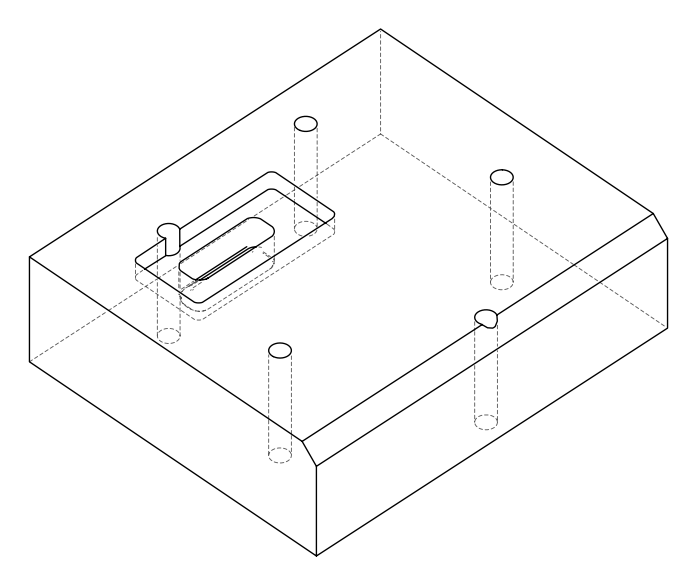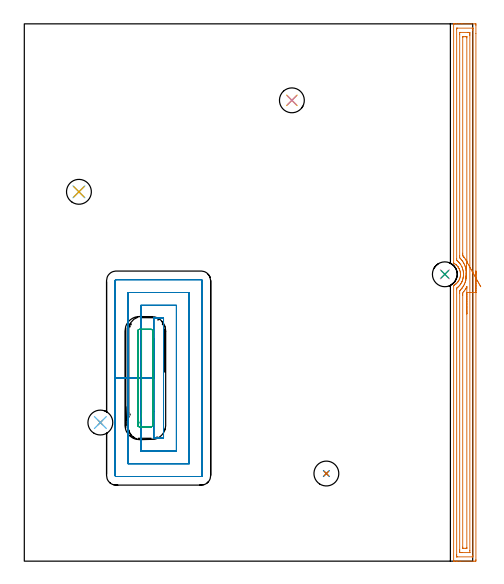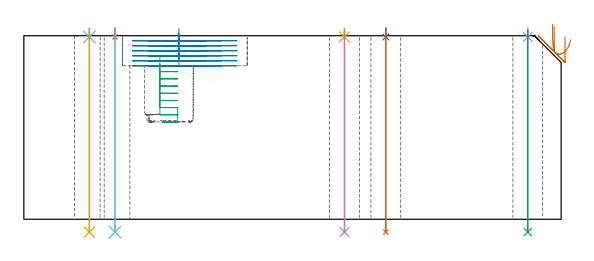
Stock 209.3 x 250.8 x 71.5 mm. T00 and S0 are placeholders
(PLAN: 13 operations, 4 tool changes, 22.4 min)
(1 AREA_MILL | FG_CHAMFER_SURFACE | UGT0205_001 | 8.35 min | 13567 mm3)
(2 MILL_RECTANGULAR_POCKET | POCKET_RECTANGULAR_STRAIGHT | NXT0201_009 | Follow Part, ap 2, ae 75% | 9.96 min | 56614 mm3)
(3 MILL_RECTANGULAR_POCKET_1 | POCKET_RECTANGULAR_STRAIGHT_1 | UGT0201_092 | Follow Part, ap 3, ae 75% | 2.41 min | 22715 mm3)
(4 SPOT_DRILL | STEP1HOLE | NXT0321_9005460120000 | 0.03 min | 2 mm3)
(5 SPOT_DRILL_1 | STEP1HOLE_1 | NXT0321_9005460120000 | 0.03 min | 1 mm3)
(6 SPOT_DRILL_2 | STEP1HOLE_2 | NXT0321_9005460120000 | 0.03 min | 6 mm3)
(7 SPOT_DRILL_3 | STEP1HOLE_3 | NXT0321_9005460120000 | 0.03 min | 4 mm3)
(8 SPOT_DRILL_4 | STEP1HOLE_4 | NXT0321_9005460120000 | 0.03 min | 2 mm3)
(9 DRILL_THROUGH_HOLE_INTO_CENTER | STEP1HOLE | UGT0301_226 | 0.32 min | 7505 mm3)
(10 DRILL_THROUGH_HOLE_INTO_CENTER_1 | STEP1HOLE_1 | UGT0301_226 | 0.32 min | 7549 mm3)
(11 DRILL_THROUGH_HOLE_INTO_CENTER_2 | STEP1HOLE_2 | UGT0301_226 | 0.32 min | 7541 mm3)
(12 DRILL_THROUGH_HOLE_INTO_CENTER_3 | STEP1HOLE_3 | UGT0301_226 | 0.32 min | 7300 mm3)
(13 DRILL_THROUGH_HOLE_INTO_CENTER_4 | STEP1HOLE_4 | UGT0301_226 | 0.32 min | 7544 mm3)
(TOOL UGT0205_001 | Chamfer Mill 20 x 3 x 45 deg. | D20 FL50 Z2)
(TOOL NXT0201_009 | ENDMILL 8mm [2P460-0800-NA 1630] | D8 FL26 Z6)
(TOOL UGT0201_092 | End mill 12 mm | D12 R1 FL26 Z4)
(TOOL NXT0321_9005460120000 | NC Spot Drill, 142deg, 12mm, Carbide, Uncoated | D12 PA142 FL30 Z2)
(TOOL UGT0301_226 | Twist Drill 11.6 mm | D11.6 PA118 FL90 Z2)
(OP 1 AREA_MILL)
G17 G21 G94 G90
T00 M6
G54
G17 G0 G90 X210.8 Y135.4 S1061 M3
G43 Z81.5 H0
Z71.1
G94 G1 Y135.362 Z70.229 F250.
Y135.248 Z69.364
Y135.059 Z68.512
Y134.797 Z67.68
Y134.463 Z66.874
Y134.06 Z66.1
Y133.591 Z65.364
Y133.06 Z64.672
Y132.471 Z64.029
Y131.828 Z63.44
Y131.136 Z62.909
Y130.4 Z62.44
Y129.626 Z62.037
Y128.82 Z61.703
Y127.988 Z61.441
Y127.136 Z61.252
Y126.272 Z61.138
Y125.4 Z61.1
X210.799 Y0.633 Z61.101
X210.796 Y0.248 Z61.102
X210.793 Y0.01 Z61.105
X210.42 Y0.005 Z61.478
X209.8 Y0. Z62.098
X203.409 Z68.486
X202.02 Z69.877
X201.656 Z70.239
X200.715 Z71.185
X200.557 Y0.001 Z71.335
X200.518 Y0.002 Z71.374
X200.403 Y0.01 Z71.488
X200.4 Y0.185 Z71.5
Y128.53
X200.403 Y128.708 Z71.489
X200.495 Y128.767 Z71.401
X200.521 Y128.783 Z71.374
X200.713 Y128.899 Z71.186
X200.98 Y129.062 Z70.919
X201.417 Y129.371 Z70.482
X201.483 Y129.422 Z70.417
X201.656 Y129.577 Z70.24
X201.703 Y129.618 Z70.194
X201.913 Y129.825 Z69.985
X202.091 Y130.018 Z69.809
X202.31 Y130.26 Z69.587
X202.354 Y130.315 Z69.542
X202.66 Y130.754 Z69.239
X202.774 Y130.945 Z69.126
X202.929 Y131.209 Z68.968
X203.049 Y131.451 Z68.85
X203.075 Y131.505 Z68.824
X203.205 Y131.807 Z68.693
X203.305 Y132.103 Z68.591
X203.431 Y132.555 Z68.466
X203.519 Y132.997 Z68.38
X203.574 Y133.443 Z68.322
X203.589 Y133.666 Z68.305
X203.591 Y133.781 Z68.298
X203.598 Y133.897 Z68.3
X203.589 Y134.115 Z68.303
X203.576 Y134.338 Z68.321
X203.529 Y134.722 Z68.37
X203.522 Y134.784 Z68.377
X203.434 Y135.234 Z68.462
X203.308 Y135.685 Z68.587
X203.205 Y135.993 Z68.693
X203.145 Y136.133 Z68.753
X203.079 Y136.285 Z68.819
X203.041 Y136.364 Z68.858
X202.939 Y136.572 Z68.958
X202.783 Y136.834 Z69.111
X202.67 Y137.027 Z69.225
X202.533 Y137.229 Z69.366
X202.501 Y137.275 Z69.398
X202.368 Y137.465 Z69.527
X202.361 Y137.474 Z69.534
X202.31 Y137.539 Z69.587
X202.227 Y137.63 Z69.671
X201.922 Y137.963 Z69.976
X201.797 Y138.081 Z70.101
X201.656 Y138.214 Z70.24
X201.506 Y138.359 Z70.393
X201.494 Y138.369 Z70.406
X201.417 Y138.429 Z70.482
X200.98 Y138.739 Z70.919
X200.853 Y138.816 Z71.046
X200.702 Y138.908 Z71.198
X200.521 Y139.017 Z71.374
X200.491 Y139.035 Z71.404
X200.403 Y139.092 Z71.489
X200.4 Y139.263 Z71.5
Y250.615
X200.402 Y250.79 Z71.489
X200.555 Y250.797 Z71.337
X200.715 Y250.8 Z71.185
X200.93 Z70.97
X201.656 Z70.239
X202.896 Z69.001
X204.285 Z67.61
X210.42 Z61.478
X210.679 Y250.797 Z61.218
X210.792 Y250.79 Z61.106
X210.799 Y250.675 Z61.099
X210.8 Y250.167 Z61.1
Y246.268
Y125.4
X209.386 Z62.514
X209.385 Y2.583 Z62.515
X209.379 Y2.018 Z62.521
X209.327 Y2.01 Z62.573
X209.218 Y2.005 Z62.682
X209.079 Y2.001 Z62.821
X202.068 Z69.832
X201.88 Y2.007 Z70.02
X201.845 Y2.01 Z70.055
X201.821 Y2.018 Z70.079
X201.819 Y2.061 Z70.081
X201.816 Y2.259 Z70.084
X201.815 Y2.421 Z70.085
X201.814 Y3.155 Z70.086
Y126.742
X201.816 Y127.108 Z70.084
X201.818 Y127.291 Z70.082
X201.821 Y127.381 Z70.079
X201.829 Y127.414 Z70.071
X201.853 Y127.435 Z70.047
X202.112 Y127.636 Z69.788
X202.34 Y127.833 Z69.56
X202.533 Y128.009 Z69.367
X202.79 Y128.267 Z69.11
X203.036 Y128.53 Z68.864
X203.212 Y128.731 Z68.688
X203.409 Y128.991 Z68.491
X203.586 Y129.244 Z68.314
X203.708 Y129.425 Z68.192
X203.926 Y129.791 Z67.974
X204.047 Y129.997 Z67.853
X204.214 Y130.319 Z67.686
X204.225 Y130.34 Z67.675
X204.232 Y130.356 Z67.668
X204.285 Y130.478 Z67.615
X204.493 Y131.001 Z67.407
X204.566 Y131.213 Z67.334
X204.702 Y131.682 Z67.198
X204.805 Y132.108 Z67.095
X204.839 Y132.272 Z67.061
X204.865 Y132.411 Z67.035
X204.95 Y133.002 Z66.95
X204.972 Y133.196 Z66.928
X204.996 Y133.531 Z66.904
X205.006 Y133.897 Z66.894
X205.003 Y134.059 Z66.897
X204.985 Y134.429 Z66.915
X204.953 Y134.791 Z66.948
X204.94 Y134.904 Z66.96
X204.922 Y135.036 Z66.978
X204.807 Y135.685 Z67.093
X204.689 Y136.168 Z67.211
X204.568 Y136.58 Z67.332
X204.495 Y136.795 Z67.405
X204.285 Y137.32 Z67.615
X204.216 Y137.474 Z67.684
X204.148 Y137.615 Z67.752
X203.712 Y138.369 Z68.188
X203.409 Y138.81 Z68.491
X203.216 Y139.063 Z68.684
X203.04 Y139.263 Z68.86
X202.794 Y139.526 Z69.106
X202.533 Y139.781 Z69.367
X202.116 Y140.157 Z69.784
X201.913 Y140.32 Z69.987
X201.821 Y140.393 Z70.079
X201.819 Y140.433 Z70.081
X201.817 Y140.524 Z70.083
X201.814 Y140.89 Z70.086
Y141.052
X201.815 Y248.217 Z70.085
X201.821 Y248.782 Z70.079
X201.873 Y248.79 Z70.027
X201.982 Y248.795 Z69.918
X202.121 Y248.799 Z69.779
X209.132 Z62.768
X209.32 Y248.793 Z62.58
X209.355 Y248.79 Z62.545
X209.379 Y248.782 Z62.521
X209.38 Y248.739 Z62.52
X209.384 Y248.541 Z62.516
X209.385 Y248.379 Z62.515
X209.386 Y247.645 Z62.514
Y125.4
X207.971 Z63.929
Y4.92
X207.969 Y4.21 Z63.931
X207.966 Y4.031 Z63.934
X207.964 Y4.01 Z63.936
X207.945 Y4.007 Z63.955
X207.894 Y4.003 Z64.006
X207.791 Y4.001 Z64.109
X204.285 Z67.615
X203.611 Y4.004 Z68.289
X203.409 Y4.01 Z68.491
X203.235 Y4.035 Z68.665
X203.232 Y4.21 Z68.668
X203.23 Y4.393 Z68.67
X203.229 Y5.105 Z68.671
X203.228 Y5.289 Z68.672
Y125.137
X203.229 Y125.847 Z68.671
X203.231 Y126.029 Z68.669
X203.235 Y126.215 Z68.665
X203.24 Y126.251 Z68.66
X203.255 Y126.269 Z68.645
X203.295 Y126.312 Z68.605
X203.409 Y126.427 Z68.491
X203.563 Y126.584 Z68.337
X203.713 Y126.742 Z68.187
X203.986 Y127.048 Z67.914
X204.285 Y127.41 Z67.615
X204.383 Y127.536 Z67.517
X204.455 Y127.636 Z67.445
X204.743 Y128.063 Z67.157
X205.03 Y128.53 Z66.87
X205.079 Y128.614 Z66.821
X205.162 Y128.763 Z66.738
X205.38 Y129.202 Z66.52
X205.483 Y129.425 Z66.417
X205.646 Y129.825 Z66.254
X205.831 Y130.319 Z66.069
X205.882 Y130.479 Z66.018
X206.038 Y131.003 Z65.862
X206.079 Y131.171 Z65.821
X206.089 Y131.213 Z65.811
X206.233 Y131.909 Z65.667
X206.264 Y132.108 Z65.636
X206.346 Y132.688 Z65.554
X206.38 Y133.002 Z65.52
X206.411 Y133.516 Z65.489
X206.421 Y133.897 Z65.479
X206.403 Y134.419 Z65.497
X206.377 Y134.791 Z65.523
X206.309 Y135.409 Z65.591
X206.263 Y135.685 Z65.637
X206.201 Y136.043 Z65.699
X206.108 Y136.509 Z65.792
X206.091 Y136.58 Z65.809
X206.038 Y136.791 Z65.862
X205.833 Y137.474 Z66.067
X205.719 Y137.799 Z66.181
X205.487 Y138.369 Z66.413
X205.382 Y138.593 Z66.518
X205.162 Y139.016 Z66.738
X205.025 Y139.263 Z66.875
X204.834 Y139.597 Z67.066
X204.455 Y140.157 Z67.445
X204.285 Y140.389 Z67.615
X203.99 Y140.747 Z67.91
X203.711 Y141.052 Z68.189
X203.235 Y141.546 Z68.665
X203.232 Y141.639 Z68.668
X203.23 Y141.762 Z68.67
X203.229 Y141.946 Z68.671
X203.228 Y142.656 Z68.672
X203.229 Y245.88 Z68.671
X203.231 Y246.59 Z68.669
X203.234 Y246.769 Z68.666
X203.236 Y246.79 Z68.664
X203.255 Y246.793 Z68.645
X203.306 Y246.797 Z68.594
X203.409 Y246.799 Z68.491
X206.914 Z64.986
X207.589 Y246.796 Z64.311
X207.791 Y246.79 Z64.109
X207.965 Y246.765 Z63.935
X207.968 Y246.59 Z63.932
X207.97 Y246.407 Z63.93
X207.971 Y245.695 Z63.929
Y245.511
Y125.4
X206.557 Z65.343
Y6.364
X206.555 Y6.187 Z65.345
X206.552 Y6.046 Z65.348
X206.55 Y6.01 Z65.35
X206.53 Y6.008 Z65.37
X206.476 Y6.005 Z65.424
X206.038 Y6. Z65.862
X205.162 Z66.738
X204.724 Y6.004 Z67.176
X204.67 Y6.007 Z67.23
X204.649 Y6.01 Z67.251
X204.647 Y6.027 Z67.253
X204.644 Y6.091 Z67.256
X204.643 Y6.153 Z67.257
Y6.529
Y124.058
X204.644 Y124.587 Z67.256
X204.647 Y124.953 Z67.253
X204.65 Y125.213 Z67.25
X205.178 Y125.847 Z66.722
X205.541 Y126.354 Z66.359
X205.805 Y126.742 Z66.095
X205.897 Y126.886 Z66.003
X206.038 Y127.119 Z65.862
X206.225 Y127.445 Z65.675
X206.332 Y127.636 Z65.568
X206.393 Y127.752 Z65.507
X206.535 Y128.023 Z65.365
X206.544 Y128.035 Z65.356
X206.551 Y128.04 Z65.349
X206.553 Y128.03 Z65.347
X206.556 Y128.002 Z65.344
X206.557 Y127.636 Z65.343
Y127.387
Y125.4
Y124.528 Z65.381
Y123.663 Z65.495
Y122.812 Z65.683
Y121.98 Z65.946
Y121.174 Z66.28
Y120.4 Z66.682
Y119.664 Z67.151
Y118.972 Z67.682
Y118.329 Z68.272
Y117.74 Z68.915
Y117.208 Z69.607
Y116.74 Z70.343
Y116.337 Z71.117
Y116.003 Z71.923
Y115.741 Z72.755
Y115.552 Z73.606
Y115.438 Z74.471
Y115.4 Z75.343
G0 X213.064 Y128.091 Z69.961
G1 X212.861 Y128.454 Z69.195
X212.626 Y128.874 Z68.467
X212.362 Y129.348 Z67.784
X212.069 Y129.872 Z67.151
X211.75 Y130.443 Z66.573
X211.408 Y131.055 Z66.054
X211.046 Y131.704 Z65.598
X210.665 Y132.386 Z65.209
X210.27 Y133.095 Z64.889
X209.862 Y133.825 Z64.641
X209.445 Y134.571 Z64.467
X209.022 Y135.328 Z64.368
X208.597 Y136.09 Z64.345
X208.173 Y136.85 Z64.398
X207.752 Y137.603 Z64.527
X207.338 Y138.344 Z64.731
X206.935 Y139.066 Z65.007
X206.545 Y139.765 Z65.355
X206.464 Y139.91 Z65.436
X206.325 Y140.157 Z65.575
X206.038 Y140.661 Z65.862
X205.801 Y141.052 Z66.099
X205.275 Y141.831 Z66.625
X205.184 Y141.946 Z66.716
X205.162 Y141.973 Z66.738
X204.766 Y142.436 Z67.134
X204.675 Y142.546 Z67.225
X204.655 Y142.572 Z67.245
X204.65 Y142.602 Z67.25
X204.647 Y142.664 Z67.253
X204.644 Y142.841 Z67.256
X204.643 Y143.37 Z67.257
Y143.735
Y244.436
X204.645 Y244.613 Z67.255
X204.648 Y244.754 Z67.252
X204.65 Y244.789 Z67.25
X204.67 Y244.792 Z67.23
X204.724 Y244.795 Z67.176
X205.162 Y244.8 Z66.738
X206.038 Z65.862
X206.475 Y244.796 Z65.425
X206.53 Y244.793 Z65.37
X206.551 Y244.79 Z65.349
X206.552 Y244.773 Z65.348
X206.556 Y244.709 Z65.344
X206.557 Y244.647 Z65.343
Y244.271
Y140.522
X206.556 Y140.157 Z65.344
X206.554 Y139.941 Z65.346
X206.551 Y139.855 Z65.349
X206.545 Y139.765 Z65.355
X206.488 Y138.899 Z65.45
X206.432 Y138.045 Z65.62
X206.377 Y137.21 Z65.864
X206.324 Y136.398 Z66.18
X206.273 Y135.618 Z66.566
X206.224 Y134.873 Z67.018
X206.178 Y134.171 Z67.534
X206.135 Y133.517 Z68.109
X206.096 Y132.915 Z68.739
X206.06 Y132.37 Z69.42
X206.028 Y131.886 Z70.145
X206.001 Y131.467 Z70.91
X205.978 Y131.116 Z71.708
X205.959 Y130.836 Z72.534
X205.946 Y130.629 Z73.382
X205.937 Y130.497 Z74.244
X205.933 Y130.44 Z75.114
X205.935 Y130.459 Z75.987
G0 Z81.5
M5
M2
(OP 2 MILL_RECTANGULAR_POCKET)
G17 G21 G94 G90
T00 M6
G54
G17 G0 G90 X60.4 Y103.924 S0 M3
G43 Z81.5 H1
Z74.5
G94 G1 Y85.45 Z69.55 F250.
Y69.723 F500.
Y57.5
X65.
Y113.4
X60.4
Y85.45
X54.4
Y51.5
X71.
Y119.4
X54.4
Y85.45
X48.4
Y45.5
X77.
Y125.4
X48.4
Y85.45
X42.4
Y40.
G3 X42.9 Y39.5 R0.5
G1 X82.5
G3 X83. Y40. R0.5
G1 Y130.9
G3 X82.5 Y131.4 R0.5
G1 X42.9
G3 X42.4 Y130.9 R0.5
G1 Y85.45
Y84.45
G0 X60.4 Y103.924 Z72.55
G1 Y85.45 Z67.6 F250.
Y69.723 F500.
Y57.5
X65.
Y113.4
X60.4
Y85.45
X54.4
Y51.5
X71.
Y119.4
X54.4
Y85.45
X48.4
Y45.5
X77.
Y125.4
X48.4
Y85.45
X42.4
Y40.
G3 X42.9 Y39.5 R0.5
G1 X82.5
G3 X83. Y40. R0.5
G1 Y130.9
G3 X82.5 Y131.4 R0.5
G1 X42.9
G3 X42.4 Y130.9 R0.5
G1 Y85.45
Y84.45
G0 X60.4 Y103.924 Z70.6
G1 Y85.45 Z65.65 F250.
Y69.723 F500.
Y57.5
X65.
Y113.4
X60.4
Y85.45
X54.4
Y51.5
X71.
Y119.4
X54.4
Y85.45
X48.4
Y45.5
X77.
Y125.4
X48.4
Y85.45
X42.4
Y40.
G3 X42.9 Y39.5 R0.5
G1 X82.5
G3 X83. Y40. R0.5
G1 Y130.9
G3 X82.5 Y131.4 R0.5
G1 X42.9
G3 X42.4 Y130.9 R0.5
G1 Y85.45
Y84.45
G0 X60.4 Y103.924 Z68.65
G1 Y85.45 Z63.7 F250.
Y69.723 F500.
Y57.5
X65.
Y113.4
X60.4
Y85.45
X54.4
Y51.5
X71.
Y119.4
X54.4
Y85.45
X48.4
Y45.5
X77.
Y125.4
X48.4
Y85.45
X42.4
Y40.
G3 X42.9 Y39.5 R0.5
G1 X82.5
G3 X83. Y40. R0.5
G1 Y130.9
G3 X82.5 Y131.4 R0.5
G1 X42.9
G3 X42.4 Y130.9 R0.5
G1 Y85.45
Y84.45
G0 X60.4 Y103.924 Z66.7
G1 Y85.45 Z61.75 F250.
Y69.723 F500.
Y57.5
X65.
Y113.4
X60.4
Y85.45
X54.4
Y51.5
X71.
Y119.4
X54.4
Y85.45
X48.4
Y45.5
X77.
Y125.4
X48.4
Y85.45
X42.4
Y40.
G3 X42.9 Y39.5 R0.5
G1 X82.5
G3 X83. Y40. R0.5
G1 Y130.9
G3 X82.5 Y131.4 R0.5
G1 X42.9
G3 X42.4 Y130.9 R0.5
G1 Y85.45
Y84.45
G0 X60.4 Y103.924 Z64.75
G1 Y85.45 Z59.8 F250.
Y69.723 F500.
Y57.5
X65.
Y113.4
X60.4
Y85.45
X54.4
Y51.5
X71.
Y119.4
X54.4
Y85.45
X48.4
Y45.5
X77.
Y125.4
X48.4
Y85.45
X42.4
Y40.
G3 X42.9 Y39.5 R0.5
G1 X82.5
G3 X83. Y40. R0.5
G1 Y130.9
G3 X82.5 Y131.4 R0.5
G1 X42.9
G3 X42.4 Y130.9 R0.5
G1 Y85.45
Y84.45
G0 Z81.5
M5
M2
(OP 3 MILL_RECTANGULAR_POCKET_1)
G17 G21 G94 G90
T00 M6
G54
G17 G0 G90 X53. Y107.096 S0 M3
G43 Z81.5 H0
Z63.3
G94 G1 Y85.45 Z57.5 F250.
Y63.5 F500.
G3 X53.8 Y62.7 R0.8
G1 X59.2
G3 X60. Y63.5 R0.8
G1 Y107.4
G3 X59.2 Y108.2 R0.8
G1 X53.8
G3 X53. Y107.4 R0.8
G1 Y85.45
Y84.45
G0 Y107.096 Z60.5
G1 Y85.45 Z54.7 F250.
Y63.5 F500.
G3 X53.8 Y62.7 R0.8
G1 X59.2
G3 X60. Y63.5 R0.8
G1 Y107.4
G3 X59.2 Y108.2 R0.8
G1 X53.8
G3 X53. Y107.4 R0.8
G1 Y85.45
Y84.45
G0 Y107.096 Z57.7
G1 Y85.45 Z51.9 F250.
Y63.5 F500.
G3 X53.8 Y62.7 R0.8
G1 X59.2
G3 X60. Y63.5 R0.8
G1 Y107.4
G3 X59.2 Y108.2 R0.8
G1 X53.8
G3 X53. Y107.4 R0.8
G1 Y85.45
Y84.45
G0 Y107.096 Z54.9
G1 Y85.45 Z49.1 F250.
Y63.5 F500.
G3 X53.8 Y62.7 R0.8
G1 X59.2
G3 X60. Y63.5 R0.8
G1 Y107.4
G3 X59.2 Y108.2 R0.8
G1 X53.8
G3 X53. Y107.4 R0.8
G1 Y85.45
Y84.45
G0 Y107.096 Z52.1
G1 Y85.45 Z46.3 F250.
Y63.5 F500.
G3 X53.8 Y62.7 R0.8
G1 X59.2
G3 X60. Y63.5 R0.8
G1 Y107.4
G3 X59.2 Y108.2 R0.8
G1 X53.8
G3 X53. Y107.4 R0.8
G1 Y85.45
Y84.45
G0 Y107.096 Z49.3
G1 Y85.45 Z43.5 F250.
Y63.5 F500.
G3 X53.8 Y62.7 R0.8
G1 X59.2
G3 X60. Y63.5 R0.8
G1 Y107.4
G3 X59.2 Y108.2 R0.8
G1 X53.8
G3 X53. Y107.4 R0.8
G1 Y85.45
Y84.45
G0 Y107.096 Z46.5
G1 Y85.45 Z40.7 F250.
Y63.5 F500.
G3 X53.8 Y62.7 R0.8
G1 X59.2
G3 X60. Y63.5 R0.8
G1 Y107.4
G3 X59.2 Y108.2 R0.8
G1 X53.8
G3 X53. Y107.4 R0.8
G1 Y85.45
Y84.45
G0 X59.927 Y66.152 Z43.7
G1 X59.929 Y67.352 Z43.378 F250.
Y87.798 Z37.9
X59.919 Y107.532 F500.
G3 X59.118 Y108.118 R0.765
G1 X54.754 Y108.121
X54.741 Y69.156
X54.712 Y68.548
X54.655 Y67.942
X54.578 Y67.338
G2 X53.966 Y64.703 R20.732
G1 X54.103 Y64.244
X54.282 Y63.579
X54.437 Y62.898
X54.459 Y62.777
X55.286
X58.841 Y62.779
X59.449 Y62.81
X59.688 Y62.977
X59.8 Y63.113
X59.88 Y63.285
X59.917 Y63.51
X59.929 Y87.798
Y88.798
G0 Z81.5
M5
M2
(OP 4 SPOT_DRILL)
G17 G21 G94 G90
T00 M6
G54
G17 G0 G90 X196.3 Y133.9 S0 M3
G43 Z81.5 H0
G94 G81 G98 Z71.001 F250. R74.5
G80
M5
M2
(OP 5 SPOT_DRILL_1)
G17 G21 G94 G90
T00 M6
G54
G17 G0 G90 X124.9 Y215.1 S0 M3
G43 Z81.5 H0
G94 G81 G98 Z71.001 F250. R74.5
G80
M5
M2
(OP 6 SPOT_DRILL_2)
G17 G21 G94 G90
T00 M6
G54
G17 G0 G90 X25.5 Y172.4 S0 M3
G43 Z81.5 H0
G94 G81 G98 Z71.001 F250. R74.5
G80
M5
M2
(OP 7 SPOT_DRILL_3)
G17 G21 G94 G90
T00 M6
G54
G17 G0 G90 X35.5 Y64.7 S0 M3
G43 Z81.5 H0
G94 G81 G98 Z71.001 F250. R74.5
G80
M5
M2
(OP 8 SPOT_DRILL_4)
G17 G21 G94 G90
T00 M6
G54
G17 G0 G90 X141. Y40.9 S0 M3
G43 Z81.5 H0
G94 G81 G98 Z71.001 F250. R74.5
G80
M5
M2
(OP 9 DRILL_THROUGH_HOLE_INTO_CENTER)
G17 G21 G94 G90
T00 M6
G54
G17 G0 G90 X196.3 Y133.9 S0 M3
G43 Z81.5 H0
G94 G73 G98 Z-4.985 F250. Q10.926 R73.5
G80
M5
M2
(OP 10 DRILL_THROUGH_HOLE_INTO_CENTER_1)
G17 G21 G94 G90
T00 M6
G54
G17 G0 G90 X124.9 Y215.1 S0 M3
G43 Z81.5 H0
G94 G73 G98 Z-4.985 F250. Q10.926 R73.5
G80
M5
M2
(OP 11 DRILL_THROUGH_HOLE_INTO_CENTER_2)
G17 G21 G94 G90
T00 M6
G54
G17 G0 G90 X25.5 Y172.4 S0 M3
G43 Z81.5 H0
G94 G73 G98 Z-4.985 F250. Q10.926 R73.5
G80
M5
M2
(OP 12 DRILL_THROUGH_HOLE_INTO_CENTER_3)
G17 G21 G94 G90
T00 M6
G54
G17 G0 G90 X35.5 Y64.7 S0 M3
G43 Z81.5 H0
G94 G73 G98 Z-4.985 F250. Q10.926 R73.5
G80
M5
M2
(OP 13 DRILL_THROUGH_HOLE_INTO_CENTER_4)
G17 G21 G94 G90
T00 M6
G54
G17 G0 G90 X141. Y40.9 S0 M3
G43 Z81.5 H0
G94 G73 G98 Z-4.985 F250. Q10.926 R73.5
G80
M5
M2
